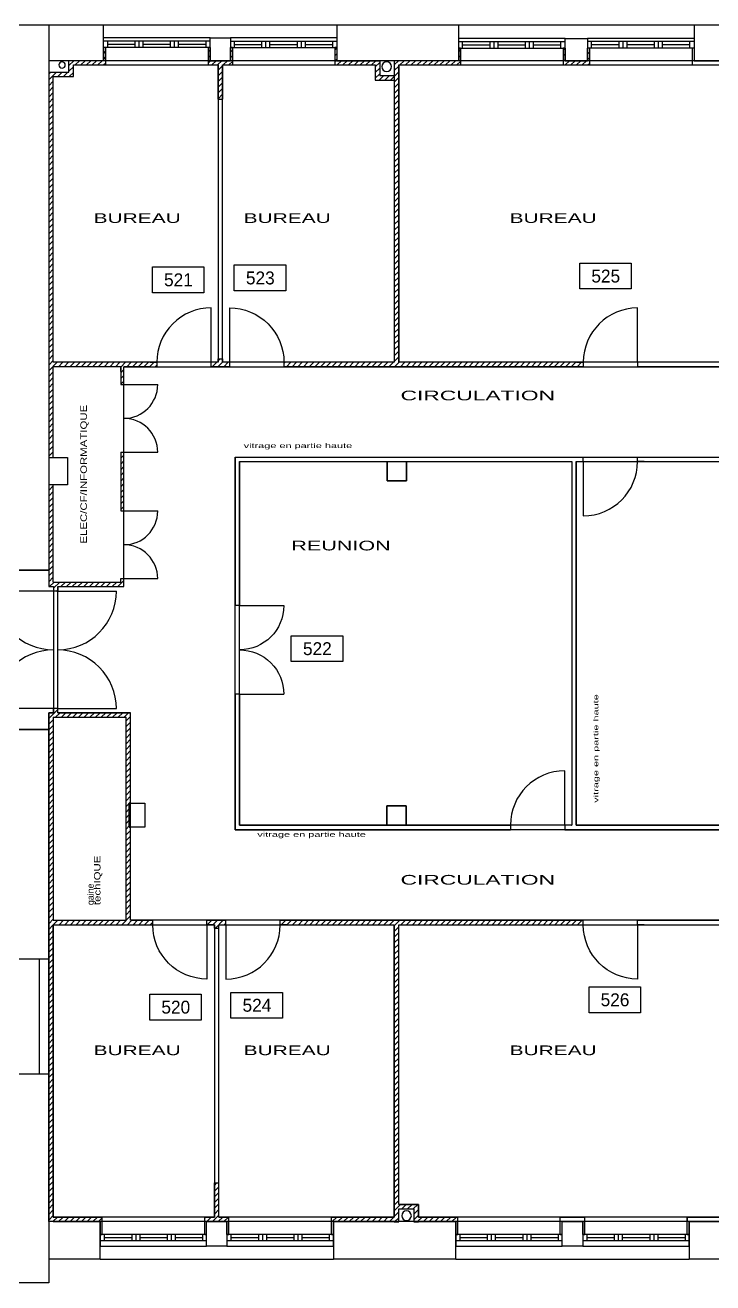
# Model space of a CAD drawing. Extents: x -18.1 to 35.5, y -11.5 to 10.4.
# Drawn here: x 12.13 to 22.8, y -11.54 to 7.96 of the extents above; entities that cross this region are included whole.
import ezdxf

# ---------------------------------------------------------------- set-up
doc = ezdxf.new("R2010")
doc.units = 0
doc.header["$MEASUREMENT"] = 0
doc.linetypes.add('TRAIT_PLEIN', pattern=[0])
for name, color, linetype in [('CLOIS5', 2, 'TRAIT_PLEIN'), ('MUR', 7, 'TRAIT_PLEIN'), ('PORTE', 3, 'Continuous'), ('SPACES', 150, 'TRAIT_PLEIN'), ('TEXTES', 6, 'TRAIT_PLEIN'), ('VITRE', 1, 'TRAIT_PLEIN')]:
    doc.layers.add(name, color=color, linetype=linetype)

msp = doc.modelspace()

# ---------------------------------------------------------------- hatches: boundary and pattern name
at = {"layer": 'CLOIS5'}
h = msp.add_hatch(dxfattribs=at)
h.set_pattern_fill('ANSI31', color=256, scale=0.5, style=0)
h.paths.add_polyline_path([(15.35, 7.611), (15.32, 7.611), (15.32, 7.408), (15.35, 7.408)])
h.paths.add_polyline_path([(15.002, 7.611), (14.972, 7.611), (14.972, 7.408), (15.002, 7.408)])
h.paths.add_polyline_path([(13.382, 7.611), (13.35, 7.611), (13.35, 7.408), (13.382, 7.408)])
h = msp.add_hatch(dxfattribs=at)
h.set_pattern_fill('ANSI31', color=256, scale=0.5, style=0)
h.paths.add_polyline_path([(18.888, 7.604), (18.86, 7.604), (18.86, 7.408), (18.887, 7.408)])
h.paths.add_polyline_path([(16.97, 7.611), (16.94, 7.611), (16.94, 7.408), (16.97, 7.408)])
h = msp.add_hatch(dxfattribs=at)
h.set_pattern_fill('ANSI31', color=256, scale=0.5, style=0)
h.paths.add_polyline_path([(20.889, 7.604), (20.859, 7.604), (20.859, 7.408), (20.889, 7.408)])
h.paths.add_polyline_path([(20.889, 7.408), (20.478, 7.408), (20.478, 7.341), (20.889, 7.341)])
h.paths.add_polyline_path([(20.508, 7.604), (20.478, 7.604), (20.478, 7.408), (20.508, 7.408)])
h = msp.add_hatch(dxfattribs=at)
h.set_pattern_fill('ANSI31', color=256, scale=0.5, style=0)
h.paths.add_polyline_path([(14.177, 2.733), (14.072, 2.733), (12.57, 2.733), (12.57, 7.16), (12.883, 7.16), (12.883, 7.341), (13.382, 7.341), (13.382, 7.408), (13.35, 7.408), (12.813, 7.408), (12.813, 7.23), (12.5, 7.23), (12.5, 1.253), (12.57, 1.253), (12.57, 2.663), (13.617, 2.663), (13.617, 2.387), (13.666, 2.387), (13.666, 2.591), (13.666, 2.663), (14.072, 2.663), (14.177, 2.663)])
h = msp.add_hatch(dxfattribs=at)
h.set_pattern_fill('ANSI31', color=256, scale=0.5, style=0)
h.paths.add_polyline_path([(15.35, 7.408), (14.972, 7.408), (14.972, 7.341), (15.127, 7.341), (15.127, 6.813), (15.197, 6.813), (15.197, 7.341), (15.35, 7.341)])
h.paths.add_polyline_path([(17.634, 7.408), (16.97, 7.408), (16.94, 7.408), (16.94, 7.341), (17.564, 7.341), (17.564, 7.108), (17.86, 7.108), (17.86, 7.178), (17.634, 7.178)])
h = msp.add_hatch(dxfattribs=at)
h.set_pattern_fill('ANSI31', color=256, scale=0.5, style=0)
h.paths.add_polyline_path([(20.792, 2.733), (20.687, 2.733), (17.93, 2.733), (17.93, 7.341), (18.887, 7.341), (18.887, 7.408), (18.86, 7.408), (17.86, 7.408), (17.86, 2.733), (16.147, 2.733), (16.147, 2.663), (16.252, 2.663), (20.792, 2.663)])
h = msp.add_hatch(dxfattribs=at)
h.set_pattern_fill('ANSI31', color=256, scale=0.5, style=0)
h.paths.add_polyline_path([(13.666, -0.623), (13.617, -0.623), (13.617, -0.676), (12.57, -0.676), (12.57, 0.833), (12.5, 0.833), (12.5, -0.746), (12.575, -0.746), (12.575, -0.817), (12.64, -0.817), (12.64, -0.746), (13.666, -0.746)])
h.paths.add_polyline_path([(13.666, 1.337), (13.617, 1.337), (13.617, 0.427), (13.666, 0.427)])
h.paths.add_polyline_path([(15.307, 2.733), (15.197, 2.733), (15.197, 2.783), (15.127, 2.783), (15.127, 2.733), (15.018, 2.733), (15.018, 2.663), (15.307, 2.663)])
h = msp.add_hatch(dxfattribs=at)
h.set_pattern_fill('ANSI31', color=256, scale=0.5, style=0)
h.paths.add_polyline_path([(14.115, -5.92), (14.01, -5.92), (13.77, -5.92), (13.77, -4.476), (13.75, -4.476), (13.75, -4.106), (13.77, -4.106), (13.77, -2.702), (12.64, -2.702), (12.64, -2.637), (12.575, -2.637), (12.575, -2.702), (12.5, -2.702), (12.5, -10.592), (12.636, -10.592), (12.636, -10.592), (13.3, -10.592), (13.3, -10.592), (13.33, -10.592), (13.33, -10.522), (12.57, -10.522), (12.57, -5.99), (14.01, -5.99), (14.115, -5.99)])
h.paths.add_polyline_path([(12.57, -5.92), (12.57, -2.772), (13.7, -2.772), (13.7, -4.1), (13.7, -5.92)], flags=17)
h.paths.add_polyline_path([(13.328, -5.709), (13.328, -4.69), (13.178, -4.69), (13.178, -5.709)], flags=24)
h.paths.add_polyline_path([(13.264, -5.717), (13.264, -5.242), (13.064, -5.242), (13.064, -5.717)], flags=24)
h = msp.add_hatch(dxfattribs=at)
h.set_pattern_fill('ANSI31', color=256, scale=0.5, style=0)
h.paths.add_polyline_path([(20.792, -5.92), (16.195, -5.92), (16.09, -5.92), (16.09, -5.99), (16.195, -5.99), (17.86, -5.99), (17.86, -10.522), (16.885, -10.522), (16.885, -10.592), (16.915, -10.592), (16.915, -10.592), (17.856, -10.592), (17.86, -10.593), (17.93, -10.593), (17.93, -10.592), (17.93, -10.592), (17.93, -10.593), (16.915, -10.592), (16.915, -10.592), (17.93, -10.592), (17.93, -10.396), (18.164, -10.396), (18.164, -10.592), (18.235, -10.592), (18.235, -10.592), (18.815, -10.592), (18.815, -10.592), (18.845, -10.592), (18.845, -10.522), (18.234, -10.522), (18.234, -10.326), (17.93, -10.326), (17.93, -5.99), (20.687, -5.99), (20.792, -5.99)])
h.paths.add_polyline_path([(15.295, -10.522), (15.14, -10.522), (15.14, -9.992), (15.07, -9.992), (15.07, -10.522), (14.92, -10.522), (14.92, -10.592), (14.95, -10.592), (14.95, -10.592), (15.069, -10.592), (15.265, -10.592), (15.265, -10.592), (15.295, -10.592)])
h.paths.add_polyline_path([(15.249, -5.92), (14.955, -5.92), (14.955, -5.99), (15.07, -5.99), (15.07, -6.04), (15.14, -6.04), (15.14, -5.99), (15.249, -5.99)])

# ---------------------------------------------------------------- linework, layer by layer
for p, q in [((13.382, 7.611), (13.35, 7.611)), ((13.35, 7.611), (13.35, 7.408)), ((13.382, 7.611), (13.382, 7.341)), ((15.002, 7.611), (14.972, 7.611)), ((14.972, 7.611), (14.972, 7.343)), ((15.002, 7.611), (15.002, 7.408)), ((15.35, 7.611), (15.32, 7.611)), ((15.32, 7.408), (15.32, 7.611)), ((15.35, 7.611), (15.35, 7.341)), ((16.97, 7.611), (16.94, 7.611)), ((16.94, 7.611), (16.94, 7.341)), ((16.97, 7.611), (16.97, 7.408)), ((14.972, 7.411), (14.972, 7.341)), ((18.888, 7.604), (18.858, 7.604)), ((18.86, 7.604), (18.86, 7.408)), ((18.888, 7.604), (18.887, 7.341)), ((20.508, 7.604), (20.478, 7.604)), ((20.478, 7.604), (20.478, 7.341)), ((20.508, 7.604), (20.508, 7.408)), ((20.889, 7.604), (20.859, 7.604)), ((20.859, 7.408), (20.859, 7.604)), ((20.889, 7.604), (20.889, 7.341)), ((22.509, 7.604), (22.479, 7.604)), ((22.479, 7.604), (22.479, 7.341)), ((22.509, 7.604), (22.509, 7.411)), ((12.5, 7.23), (12.813, 7.23)), ((12.5, 7.23), (12.5, 1.253)), ((12.813, 7.23), (12.813, 7.408)), ((13.35, 7.408), (12.813, 7.408)), ((12.883, 7.341), (13.382, 7.341)), ((12.883, 7.16), (12.883, 7.341)), ((13.382, 7.341), (14.972, 7.341)), ((14.972, 7.341), (15.127, 7.341)), ((15.002, 7.408), (15.32, 7.408)), ((15.127, 6.813), (15.127, 7.341)), ((15.197, 7.341), (15.197, 6.813)), ((15.197, 7.341), (15.35, 7.341)), ((15.35, 7.341), (16.94, 7.341)), ((16.94, 7.341), (17.564, 7.341)), ((16.97, 7.408), (17.634, 7.408)), ((17.564, 7.341), (17.564, 7.108)), ((17.634, 7.408), (17.634, 7.178)), ((18.86, 7.408), (17.86, 7.408)), ((17.86, 7.407), (17.86, 2.733)), ((17.93, 7.341), (17.93, 2.733)), ((17.93, 7.341), (18.888, 7.341)), ((18.887, 7.341), (23.035, 7.341)), ((20.508, 7.408), (20.859, 7.408)), ((22.509, 7.408), (24.36, 7.408)), ((12.57, 7.16), (12.883, 7.16)), ((12.57, 2.733), (12.57, 7.16)), ((17.564, 7.108), (17.86, 7.108)), ((17.634, 7.178), (17.86, 7.178)), ((15.127, 6.813), (15.197, 6.813)), ((14.072, 2.733), (12.57, 2.733)), ((14.072, 2.733), (14.177, 2.733)), ((14.177, 2.733), (14.177, 2.663)), ((15.018, 2.663), (15.018, 2.733)), ((15.127, 2.733), (15.018, 2.733)), ((15.127, 2.733), (15.127, 2.783)), ((15.127, 2.783), (15.197, 2.783)), ((15.197, 2.783), (15.197, 2.733)), ((15.307, 2.733), (15.197, 2.733)), ((15.307, 2.663), (15.307, 2.733)), ((17.86, 2.733), (16.147, 2.733)), ((16.147, 2.733), (16.147, 2.663)), ((20.687, 2.733), (17.93, 2.733)), ((20.687, 2.733), (20.792, 2.733)), ((20.792, 2.733), (20.792, 2.663)), ((21.737, 2.733), (21.633, 2.733)), ((21.633, 2.733), (21.633, 2.663)), ((23.035, 2.733), (21.737, 2.733)), ((13.617, 2.663), (12.57, 2.663)), ((12.57, 1.253), (12.57, 2.663)), ((13.617, 2.591), (13.617, 2.663)), ((13.617, 2.657), (13.617, 2.387)), ((14.072, 2.663), (13.666, 2.663)), ((13.666, 2.591), (13.666, 2.663)), ((13.666, 2.387), (13.666, 2.591)), ((14.072, 2.663), (14.177, 2.663)), ((15.307, 2.663), (15.018, 2.663)), ((16.252, 2.663), (16.147, 2.663)), ((20.792, 2.663), (16.252, 2.663)), ((24.867, 2.663), (21.633, 2.663)), ((13.617, 2.387), (13.666, 2.387)), ((12.5, 1.253), (12.57, 1.253)), ((13.617, 1.337), (13.666, 1.337)), ((13.617, 1.337), (13.617, 0.427)), ((13.666, 0.427), (13.666, 1.337)), ((15.39, 1.263), (15.39, -0.952)), ((15.39, 1.263), (20.792, 1.263)), ((15.46, 1.193), (15.46, -0.952)), ((15.46, 1.193), (20.612, 1.193)), ((20.612, 1.193), (20.612, -4.445)), ((20.682, 1.193), (20.682, -4.445)), ((20.682, 1.193), (20.687, 1.193)), ((20.687, 1.193), (20.792, 1.193)), ((20.792, 1.193), (20.792, 1.263)), ((21.632, 1.263), (29.865, 1.263)), ((21.632, 1.193), (21.632, 1.263)), ((21.737, 1.193), (21.632, 1.193)), ((21.737, 1.193), (29.795, 1.193)), ((12.57, 0.833), (12.5, 0.833)), ((12.5, 0.833), (12.5, -0.746)), ((12.57, -0.676), (12.57, 0.833)), ((13.617, 0.427), (13.666, 0.427)), ((12.5, -0.746), (12.575, -0.746)), ((12.57, -0.676), (13.617, -0.676)), ((12.575, -0.746), (12.575, -0.817)), ((12.64, -0.746), (13.666, -0.746)), ((12.64, -0.746), (12.64, -0.817)), ((13.617, -0.676), (13.617, -0.623)), ((13.617, -0.623), (13.666, -0.623)), ((13.666, -0.746), (13.666, -0.623)), ((13.666, -0.676), (13.666, -0.676)), ((12.64, -0.817), (12.575, -0.817)), ((15.39, -0.952), (15.39, -1.038)), ((15.459, -0.952), (15.459, -1.038)), ((15.459, -1.038), (15.39, -1.038)), ((15.459, -2.414), (15.39, -2.414)), ((15.39, -2.414), (15.39, -2.502)), ((15.39, -2.502), (15.39, -4.515)), ((15.459, -2.414), (15.459, -2.502)), ((15.46, -2.502), (15.46, -4.445)), ((12.5, -10.592), (12.5, -2.702)), ((12.5, -2.702), (12.57, -2.702)), ((12.575, -2.702), (12.575, -2.637)), ((12.64, -2.637), (12.575, -2.637)), ((12.64, -2.702), (12.64, -2.637)), ((12.64, -2.702), (13.77, -2.702)), ((13.77, -4.106), (13.77, -2.702)), ((12.57, -2.772), (12.57, -5.92)), ((12.57, -2.772), (13.7, -2.772)), ((13.7, -4.1), (13.7, -2.772)), ((13.7, -5.92), (13.7, -4.1)), ((13.77, -4.106), (13.75, -4.106)), ((13.75, -4.106), (13.75, -4.476)), ((13.75, -4.476), (13.77, -4.476)), ((13.77, -5.92), (13.77, -4.476)), ((15.46, -4.445), (19.557, -4.445)), ((19.557, -4.445), (19.662, -4.445)), ((19.662, -4.445), (19.662, -4.515)), ((20.607, -4.445), (20.503, -4.445)), ((20.503, -4.445), (20.503, -4.515)), ((20.607, -4.445), (20.612, -4.445)), ((20.682, -4.445), (27.685, -4.445)), ((15.39, -4.515), (19.557, -4.515)), ((19.557, -4.515), (19.662, -4.515)), ((20.503, -4.515), (27.685, -4.515)), ((12.57, -5.92), (13.7, -5.92)), ((12.57, -5.99), (14.01, -5.99)), ((12.57, -5.99), (12.57, -10.522)), ((13.77, -5.92), (14.01, -5.92)), ((14.01, -5.92), (14.115, -5.92)), ((14.01, -5.99), (14.115, -5.99)), ((14.115, -5.99), (14.115, -5.92)), ((14.955, -5.99), (14.955, -5.92)), ((14.955, -5.92), (15.249, -5.92)), ((15.07, -5.99), (14.955, -5.99)), ((15.06, -5.92), (15.145, -5.92)), ((15.07, -6.04), (15.07, -5.99)), ((15.07, -6.04), (15.14, -6.04)), ((15.14, -5.99), (15.249, -5.99)), ((15.14, -6.04), (15.14, -5.99)), ((15.249, -5.99), (15.249, -5.92)), ((16.09, -5.99), (16.09, -5.92)), ((16.09, -5.92), (16.195, -5.92)), ((16.195, -5.99), (16.09, -5.99)), ((16.195, -5.92), (20.792, -5.92)), ((16.195, -5.99), (17.86, -5.99)), ((17.86, -10.522), (17.86, -5.99)), ((17.93, -5.99), (20.687, -5.99)), ((17.93, -10.326), (17.93, -5.99)), ((20.687, -5.99), (20.792, -5.99)), ((20.792, -5.99), (20.792, -5.92)), ((21.633, -5.92), (24.972, -5.92)), ((21.633, -5.99), (21.633, -5.92)), ((21.737, -5.99), (21.633, -5.99)), ((21.737, -5.99), (23.035, -5.99)), ((15.07, -10.522), (15.07, -9.992)), ((15.07, -9.992), (15.14, -9.992)), ((15.14, -10.522), (15.14, -9.992)), ((17.93, -10.326), (18.234, -10.326)), ((18.234, -10.326), (18.234, -10.522)), ((12.57, -10.522), (13.33, -10.522)), ((14.92, -10.522), (13.33, -10.522)), ((13.33, -10.792), (13.33, -10.522)), ((14.92, -10.522), (15.07, -10.522)), ((14.92, -10.792), (14.92, -10.522)), ((15.14, -10.522), (15.295, -10.522)), ((16.885, -10.522), (15.291, -10.522)), ((15.295, -10.792), (15.295, -10.522)), ((16.885, -10.522), (17.86, -10.522)), ((16.885, -10.792), (16.885, -10.522)), ((17.93, -10.593), (17.93, -10.396)), ((17.93, -10.396), (18.164, -10.396)), ((18.164, -10.396), (18.164, -10.593)), ((18.234, -10.522), (18.845, -10.522)), ((20.435, -10.522), (18.845, -10.522)), ((18.845, -10.792), (18.845, -10.522)), ((20.435, -10.522), (20.815, -10.522)), ((20.435, -10.792), (20.435, -10.522)), ((20.815, -10.792), (20.815, -10.522)), ((22.405, -10.522), (20.815, -10.522)), ((22.405, -10.522), (22.405, -10.592)), ((22.405, -10.522), (23.705, -10.522)), ((22.405, -10.792), (22.405, -10.525)), ((13.3, -10.592), (12.5, -10.592)), ((12.57, -10.592), (12.64, -10.592)), ((12.636, -10.592), (13.3, -10.592)), ((13.3, -10.792), (13.3, -10.592)), ((14.95, -10.592), (15.069, -10.592)), ((14.95, -10.792), (14.95, -10.592)), ((15.069, -10.592), (15.265, -10.592)), ((15.07, -10.592), (15.14, -10.592)), ((15.265, -10.792), (15.265, -10.592)), ((16.915, -10.592), (17.856, -10.592)), ((16.915, -10.792), (16.915, -10.592)), ((17.93, -10.593), (16.915, -10.592)), ((17.86, -10.593), (17.93, -10.593)), ((18.164, -10.593), (18.234, -10.593)), ((18.235, -10.592), (18.815, -10.592)), ((18.815, -10.792), (18.815, -10.592)), ((20.465, -10.592), (20.785, -10.592)), ((20.465, -10.792), (20.465, -10.592)), ((20.785, -10.792), (20.785, -10.592)), ((22.435, -10.592), (23.777, -10.592)), ((22.435, -10.792), (22.435, -10.592)), ((13.3, -10.792), (13.33, -10.792)), ((14.92, -10.792), (14.95, -10.792)), ((15.265, -10.792), (15.295, -10.792)), ((16.885, -10.792), (16.915, -10.792)), ((18.815, -10.792), (18.845, -10.792)), ((20.435, -10.792), (20.465, -10.792)), ((20.785, -10.792), (20.815, -10.792)), ((22.405, -10.792), (22.435, -10.792))]:
    msp.add_line(p, q, dxfattribs=at)
at = {"layer": 'MUR'}
for p, q in [((12.5, 7.959), (10.34, 7.959)), ((12.5, 7.959), (12.5, -0.492)), ((13.35, 7.958), (12.5, 7.959)), ((16.97, 7.958), (13.35, 7.958)), ((13.35, 7.408), (13.35, 7.958)), ((16.97, 7.958), (16.97, 7.408)), ((18.86, 7.958), (16.97, 7.958)), ((22.509, 7.958), (18.86, 7.958)), ((18.86, 7.408), (18.86, 7.958)), ((22.509, 7.958), (22.509, 7.408)), ((24.36, 7.958), (22.509, 7.958)), ((15.002, 7.761), (13.35, 7.761)), ((15.002, 7.761), (15.32, 7.761)), ((15.002, 7.408), (15.002, 7.761)), ((15.32, 7.761), (15.32, 7.408)), ((16.97, 7.761), (15.32, 7.761)), ((20.508, 7.754), (18.86, 7.754)), ((20.508, 7.754), (20.859, 7.754)), ((20.508, 7.408), (20.508, 7.754)), ((20.859, 7.754), (20.859, 7.408)), ((22.509, 7.754), (20.859, 7.754)), ((13.35, 7.408), (12.5, 7.408)), ((18.86, 7.408), (13.35, 7.408)), ((22.509, 7.408), (18.86, 7.408)), ((24.36, 7.408), (22.509, 7.408)), ((12.5, 1.253), (12.794, 1.253)), ((12.794, 1.253), (12.794, 0.833)), ((17.748, 0.893), (17.748, 1.193)), ((17.748, 1.193), (18.048, 1.193)), ((18.048, 1.193), (18.048, 0.893)), ((12.794, 0.833), (12.5, 0.833)), ((18.048, 0.893), (17.748, 0.893)), ((12.5, -0.492), (11.77, -0.492)), ((11.77, -2.962), (12.5, -2.962)), ((12.5, -2.962), (12.5, -6.522)), ((13.75, -4.476), (13.75, -4.106)), ((13.75, -4.106), (13.99, -4.106)), ((13.99, -4.106), (13.99, -4.476)), ((17.745, -4.447), (17.745, -4.147)), ((17.745, -4.147), (18.045, -4.147)), ((18.045, -4.147), (18.045, -4.447)), ((13.99, -4.476), (13.75, -4.476)), ((18.045, -4.447), (17.745, -4.447)), ((12.5, -6.522), (11.77, -6.522)), ((12.5, -6.522), (12.35, -6.522)), ((12.35, -6.522), (12.35, -8.302)), ((12.5, -6.522), (12.5, -8.302)), ((11.77, -8.302), (12.5, -8.302)), ((12.35, -8.302), (12.5, -8.302)), ((12.5, -8.302), (12.5, -11.541)), ((13.3, -10.592), (12.5, -10.592)), ((13.3, -10.592), (13.3, -10.972)), ((13.3, -10.592), (13.3, -10.592)), ((13.3, -10.592), (13.3, -10.972)), ((14.95, -10.592), (13.3, -10.592)), ((13.3, -11.172), (13.3, -10.592)), ((15.265, -10.592), (14.95, -10.592)), ((14.95, -10.972), (14.95, -10.592)), ((15.265, -10.592), (15.265, -10.972)), ((16.915, -10.592), (15.265, -10.592)), ((16.915, -10.972), (16.915, -10.592)), ((16.915, -10.592), (16.915, -10.592)), ((16.915, -10.972), (16.915, -10.592)), ((16.915, -10.592), (16.915, -11.172)), ((18.815, -10.592), (16.915, -10.592)), ((18.815, -10.592), (18.815, -10.972)), ((18.815, -10.592), (18.815, -10.592)), ((18.815, -10.592), (18.815, -10.972)), ((20.465, -10.592), (18.815, -10.592)), ((18.815, -11.172), (18.815, -10.592)), ((20.785, -10.592), (20.465, -10.592)), ((20.465, -10.972), (20.465, -10.592)), ((20.785, -10.592), (20.785, -10.972)), ((22.435, -10.592), (20.785, -10.592)), ((22.435, -10.972), (22.435, -10.592)), ((22.435, -10.972), (22.435, -10.592)), ((22.435, -10.592), (22.435, -11.172)), ((24.335, -10.592), (22.435, -10.592)), ((13.3, -10.972), (13.3, -10.972)), ((13.3, -10.972), (14.95, -10.972)), ((15.265, -10.972), (14.95, -10.972)), ((15.265, -10.972), (16.915, -10.972)), ((16.915, -10.972), (16.915, -10.972)), ((18.815, -10.972), (18.815, -10.972)), ((18.815, -10.972), (20.465, -10.972)), ((20.785, -10.972), (20.465, -10.972)), ((20.785, -10.972), (22.435, -10.972)), ((22.435, -10.972), (22.435, -10.972)), ((13.3, -11.172), (12.5, -11.172)), ((13.3, -11.172), (16.915, -11.172)), ((18.815, -11.172), (16.915, -11.172)), ((18.815, -11.172), (22.435, -11.172)), ((24.335, -11.172), (22.435, -11.172)), ((12.5, -11.541), (10.623, -11.541))]:
    msp.add_line(p, q, dxfattribs=at)
for centre, major_axis in [((12.707, 7.341), (-0.0354, 0.0354)), ((17.741, 7.316), (-0.053, 0.053)), ((18.05, -10.5), (-0.053, 0.053))]:
    msp.add_ellipse(centre, major_axis=major_axis, ratio=1, start_param=-0.785398, end_param=5.497787, dxfattribs=at)
at = {"layer": 'PORTE'}
for p, q in [((15.018, 2.733), (15.018, 3.574)), ((15.307, 2.733), (15.307, 3.574)), ((21.633, 2.733), (21.633, 3.574)), ((13.666, 2.387), (14.191, 2.387)), ((13.666, 1.337), (14.191, 1.337)), ((20.792, 1.193), (20.792, 0.352)), ((13.666, 0.427), (14.191, 0.427)), ((13.666, -0.623), (14.191, -0.623)), ((12.575, -0.817), (11.665, -0.817)), ((12.64, -0.817), (13.55, -0.817)), ((15.46, -1.041), (16.146, -1.041)), ((15.46, -2.413), (16.146, -2.413)), ((12.575, -2.637), (11.665, -2.637)), ((12.64, -2.637), (13.55, -2.637)), ((20.503, -4.445), (20.503, -3.604)), ((14.955, -5.99), (14.955, -6.831)), ((15.249, -5.99), (15.249, -6.831)), ((21.633, -5.99), (21.633, -6.831))]:
    msp.add_line(p, q, dxfattribs=at)
for centre, start, end in [((13.666, 2.387), 270, 0), ((13.666, 1.337), 0, 90), ((13.666, 0.427), 270, 0), ((13.666, -0.623), 0, 90)]:
    msp.add_arc(centre, 0.525, start, end, dxfattribs=at)
for centre, major_axis, start_param, end_param in [((15.018, 2.733), (0.595, 0.595), 0.785398, 2.356195), ((21.633, 2.733), (-0.595, 0.595), -0.785398, 0.785398), ((20.792, 1.193), (-0.595, 0.595), 2.356195, 3.926991), ((12.575, -0.817), (0.643, 0.643), 2.356195, 3.926991), ((12.64, -0.817), (0.643, 0.643), 3.926991, 5.497787), ((12.575, -2.637), (-0.643, 0.643), -0.785398, 0.785398), ((12.64, -2.637), (0.643, 0.643), 5.497787, 7.068584), ((20.503, -4.445), (-0.595, 0.595), -0.785398, 0.785398), ((15.249, -5.99), (-0.595, 0.595), 2.356195, 3.926991)]:
    msp.add_ellipse(centre, major_axis=major_axis, ratio=1, start_param=start_param, end_param=end_param, dxfattribs=at)
at = {"layer": 'PORTE', "extrusion": (0, 0, -1)}
for centre, major_axis, start_param, end_param in [((15.307, 2.733), (-0.595, 0.595), 0.785398, 2.356195), ((15.46, -1.041), (-0.485, 0.485), 2.356195, 3.926991), ((15.46, -2.413), (-0.485, 0.485), 0.785398, 2.356195), ((14.955, -5.99), (0.595, 0.595), 2.356195, 3.926991), ((21.633, -5.99), (0.595, 0.595), 2.356195, 3.926991)]:
    msp.add_ellipse(centre, major_axis=major_axis, ratio=1, start_param=start_param, end_param=end_param, dxfattribs=at)
at = {"layer": 'SPACES'}
for points in [[(13.666, 2.663), (29.865, 2.663), (29.865, 7.424), (30.915, 7.424), (30.915, 7.408), (31.515, 7.408), (31.515, -0.234), (31.585, -0.234), (31.585, 0.747), (34.203, 0.747), (34.203, -4.447), (31.585, -4.447), (31.585, -4.343), (31.515, -4.343), (31.515, -5.92), (13.77, -5.92), (13.77, -2.702), (12.64, -2.702), (12.64, -0.746), (13.666, -0.746), (13.666, 2.663)], [(12.57, 7.16), (12.883, 7.16), (12.883, 7.341), (15.127, 7.341), (15.127, 2.733), (12.57, 2.733), (12.57, 7.16)], [(15.197, 7.341), (17.564, 7.341), (17.564, 7.108), (17.86, 7.108), (17.86, 2.733), (15.197, 2.733), (15.197, 7.341)], [(17.93, 7.341), (23.035, 7.341), (23.035, 5.006), (23.705, 5.006), (23.705, 2.733), (17.93, 2.733), (17.93, 7.341)], [(15.39, 1.263), (29.865, 1.263), (29.865, -4.515), (15.39, -4.515), (15.39, 1.263)], [(15.46, 1.193), (17.748, 1.193), (17.748, 0.893), (18.048, 0.893), (18.048, 1.193), (20.612, 1.193), (20.612, -4.445), (18.045, -4.445), (18.045, -4.147), (17.745, -4.147), (17.745, -4.445), (15.46, -4.445), (15.46, 1.193)], [(20.682, 1.193), (23.249, 1.193), (23.249, 0.894), (23.549, 0.894), (23.549, 1.193), (28.735, 1.193), (28.735, 0.893), (29.035, 0.893), (29.035, 1.193), (29.795, 1.193), (29.795, -4.445), (29.035, -4.445), (29.035, -4.147), (28.735, -4.147), (28.735, -4.445), (23.549, -4.445), (23.549, -4.147), (23.249, -4.147), (23.249, -4.445), (20.682, -4.445), (20.682, 1.193), (20.682, 1.193)], [(11.77, -0.492), (12.5, -0.492), (12.5, -0.746), (12.575, -0.746), (12.575, -2.702), (12.5, -2.702), (12.5, -2.962), (11.77, -2.962)], [(15.07, -5.99), (15.07, -10.522), (12.57, -10.522), (12.57, -5.99), (15.07, -5.99)], [(15.14, -5.99), (17.86, -5.99), (17.86, -10.522), (15.14, -10.522), (15.14, -5.99)], [(17.93, -5.99), (23.035, -5.99), (23.035, -8.29), (23.705, -8.29), (23.705, -10.522), (18.234, -10.522), (18.234, -10.326), (17.93, -10.326), (17.93, -5.99)]]:
    msp.add_lwpolyline(points, dxfattribs=at)
at = {"layer": 'TEXTES'}
for points in [[(14.108, 4.211), (14.907, 4.211), (14.907, 3.809), (14.108, 3.809)], [(15.379, 4.24), (16.178, 4.24), (16.178, 3.838), (15.379, 3.838)], [(20.737, 4.269), (21.535, 4.269), (21.535, 3.868), (20.737, 3.868)], [(16.263, -1.508), (17.062, -1.508), (17.062, -1.909), (16.263, -1.909)], [(20.881, -6.952), (21.68, -6.952), (21.68, -7.353), (20.881, -7.353)], [(14.068, -7.066), (14.866, -7.066), (14.866, -7.468), (14.068, -7.468)], [(15.327, -7.037), (16.125, -7.037), (16.125, -7.439), (15.327, -7.439)]]:
    msp.add_lwpolyline(points, close=True, dxfattribs=at)
at = {"layer": 'VITRE'}
for p, q in [((15.003, 7.711), (13.352, 7.711)), ((15.002, 7.611), (13.352, 7.611)), ((13.415, 7.611), (13.415, 7.711)), ((13.839, 7.661), (13.415, 7.661)), ((13.839, 7.611), (13.839, 7.711)), ((13.902, 7.611), (13.902, 7.711)), ((13.965, 7.611), (13.965, 7.711)), ((14.39, 7.661), (13.965, 7.661)), ((14.39, 7.611), (14.39, 7.711)), ((14.453, 7.611), (14.453, 7.711)), ((14.515, 7.611), (14.515, 7.711)), ((14.94, 7.661), (14.515, 7.661)), ((14.94, 7.611), (14.94, 7.711)), ((15.319, 7.711), (16.97, 7.711)), ((15.32, 7.611), (16.97, 7.611)), ((15.382, 7.611), (15.382, 7.711)), ((15.382, 7.661), (15.807, 7.661)), ((15.807, 7.611), (15.807, 7.711)), ((15.869, 7.611), (15.869, 7.711)), ((15.932, 7.611), (15.932, 7.711)), ((15.932, 7.661), (16.357, 7.661)), ((16.357, 7.611), (16.357, 7.711)), ((16.42, 7.611), (16.42, 7.711)), ((16.483, 7.611), (16.483, 7.711)), ((16.483, 7.661), (16.907, 7.661)), ((16.907, 7.611), (16.907, 7.711)), ((18.858, 7.704), (20.508, 7.704)), ((18.92, 7.604), (18.92, 7.704)), ((18.92, 7.654), (19.345, 7.654)), ((19.345, 7.604), (19.345, 7.704)), ((19.408, 7.604), (19.408, 7.704)), ((19.471, 7.604), (19.471, 7.704)), ((19.471, 7.654), (19.895, 7.654)), ((19.895, 7.604), (19.895, 7.704)), ((19.958, 7.604), (19.958, 7.704)), ((20.021, 7.604), (20.021, 7.704)), ((20.021, 7.654), (20.445, 7.654)), ((20.445, 7.604), (20.445, 7.704)), ((22.509, 7.704), (20.858, 7.704)), ((20.921, 7.604), (20.921, 7.704)), ((21.346, 7.654), (20.921, 7.654)), ((21.346, 7.604), (21.346, 7.704)), ((21.409, 7.604), (21.409, 7.704)), ((21.472, 7.604), (21.472, 7.704)), ((21.896, 7.654), (21.472, 7.654)), ((21.896, 7.604), (21.896, 7.704)), ((21.959, 7.604), (21.959, 7.704)), ((22.022, 7.604), (22.022, 7.704)), ((22.446, 7.654), (22.022, 7.654)), ((22.446, 7.604), (22.446, 7.704)), ((18.858, 7.604), (20.508, 7.604)), ((22.509, 7.604), (20.859, 7.604)), ((14.95, -10.892), (13.299, -10.892)), ((14.95, -10.792), (13.3, -10.792)), ((13.362, -10.792), (13.362, -10.892)), ((13.787, -10.842), (13.362, -10.842)), ((13.787, -10.792), (13.787, -10.892)), ((13.849, -10.792), (13.849, -10.892)), ((13.912, -10.792), (13.912, -10.892)), ((14.337, -10.842), (13.912, -10.842)), ((14.337, -10.792), (14.337, -10.892)), ((14.4, -10.792), (14.4, -10.892)), ((14.463, -10.792), (14.463, -10.892)), ((14.887, -10.842), (14.463, -10.842)), ((14.887, -10.792), (14.887, -10.892)), ((16.915, -10.892), (15.264, -10.892)), ((16.915, -10.792), (15.265, -10.792)), ((15.327, -10.792), (15.327, -10.892)), ((15.752, -10.842), (15.327, -10.842)), ((15.752, -10.792), (15.752, -10.892)), ((15.814, -10.792), (15.814, -10.892)), ((15.877, -10.792), (15.877, -10.892)), ((16.302, -10.842), (15.877, -10.842)), ((16.302, -10.792), (16.302, -10.892)), ((16.365, -10.792), (16.365, -10.892)), ((16.428, -10.792), (16.428, -10.892)), ((16.852, -10.842), (16.428, -10.842)), ((16.852, -10.792), (16.852, -10.892)), ((20.465, -10.892), (18.814, -10.892)), ((20.465, -10.792), (18.815, -10.792)), ((18.877, -10.792), (18.877, -10.892)), ((19.302, -10.842), (18.877, -10.842)), ((19.302, -10.792), (19.302, -10.892)), ((19.364, -10.792), (19.364, -10.892)), ((19.427, -10.792), (19.427, -10.892)), ((19.852, -10.842), (19.427, -10.842)), ((19.852, -10.792), (19.852, -10.892)), ((19.915, -10.792), (19.915, -10.892)), ((19.978, -10.792), (19.978, -10.892)), ((20.402, -10.842), (19.978, -10.842)), ((20.402, -10.792), (20.402, -10.892)), ((22.435, -10.892), (20.784, -10.892)), ((22.435, -10.792), (20.785, -10.792)), ((20.847, -10.792), (20.847, -10.892)), ((21.272, -10.842), (20.847, -10.842)), ((21.272, -10.792), (21.272, -10.892)), ((21.334, -10.792), (21.334, -10.892)), ((21.397, -10.792), (21.397, -10.892)), ((21.822, -10.842), (21.397, -10.842)), ((21.822, -10.792), (21.822, -10.892)), ((21.885, -10.792), (21.885, -10.892)), ((21.948, -10.792), (21.948, -10.892)), ((22.372, -10.842), (21.948, -10.842)), ((22.372, -10.792), (22.372, -10.892))]:
    msp.add_line(p, q, dxfattribs=at)

# ---------------------------------------------------------------- texts
at = {"layer": 'TEXTES'}
for s, height, width, p in [('BUREAU', 0.15, 1.615778, (13.197, 4.892)), ('BUREAU', 0.15, 1.615778, (15.524, 4.892)), ('BUREAU', 0.15, 1.615778, (19.649, 4.892)), ('CIRCULATION', 0.15, 1.762667, (17.957, 2.142)), ('vitrage en partie haute', 0.075, 1.686029, (15.524, 1.402)), ('REUNION ', 0.15, 1.664741, (16.264, -0.185)), ('vitrage en partie haute', 0.075, 1.686029, (15.736, -4.626)), ('CIRCULATION', 0.15, 1.762667, (17.957, -5.367)), ('BUREAU', 0.15, 1.615778, (13.197, -8.011)), ('BUREAU', 0.15, 1.615778, (15.524, -8.011)), ('BUREAU', 0.15, 1.615778, (19.649, -8.011))]:
    msp.add_text(s, height=height, dxfattribs=dict(at, width=width)).set_placement(p)
for s, height, width, p in [('ELEC/CF/INFORMATIQUE', 0.1, 1.322, (13.092, -0.079)), ('vitrage en partie haute', 0.075, 1.686029, (21.024, -4.098)), ('techIQUE', 0.1, 1.322, (13.303, -5.684)), ('gaine                 ', 0.1, 1.021545, (13.197, -5.684))]:
    msp.add_text(s, height=height, rotation=90, dxfattribs=dict(at, width=width)).set_placement(p)
at = {"layer": 'TEXTES', "char_height": 0.2, "width": 0.775, "attachment_point": 5}
for s, insert in [('521', (14.512, 4.009)), ('523', (15.782, 4.038)), ('525', (21.14, 4.067)), ('522', (16.667, -1.71)), ('520', (14.471, -7.268)), ('524', (15.73, -7.239)), ('526', (21.284, -7.154))]:
    msp.add_mtext(s, dxfattribs=dict(at, insert=insert))

doc.saveas('drawing.dxf')
